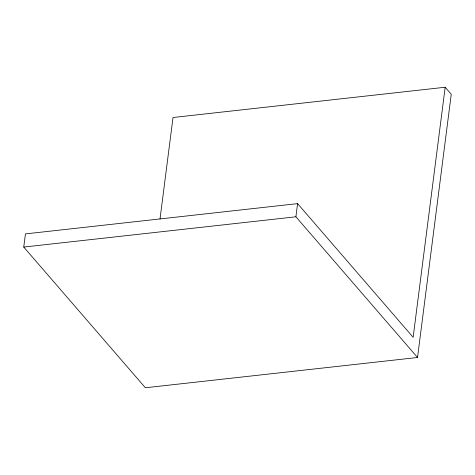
<?xml version="1.0" encoding="UTF-8"?>
<svg xmlns="http://www.w3.org/2000/svg" width="475" height="475" viewBox="0 0 475 475"><rect width="100%" height="100%" fill="white"/><g stroke="black" fill="none" stroke-linecap="round" stroke-linejoin="round"><path stroke-width="0.71" d="M445.17 87.24L451.25 94.276L417.531 357.491L145.38 387.76L23.75 247.059L25.436 233.902L297.587 203.632L413.137 337.298L445.17 87.24L173.019 117.509L160.016 219.005M417.531 357.491L295.901 216.79L297.587 203.632M23.75 247.059L295.901 216.79"/></g></svg>
